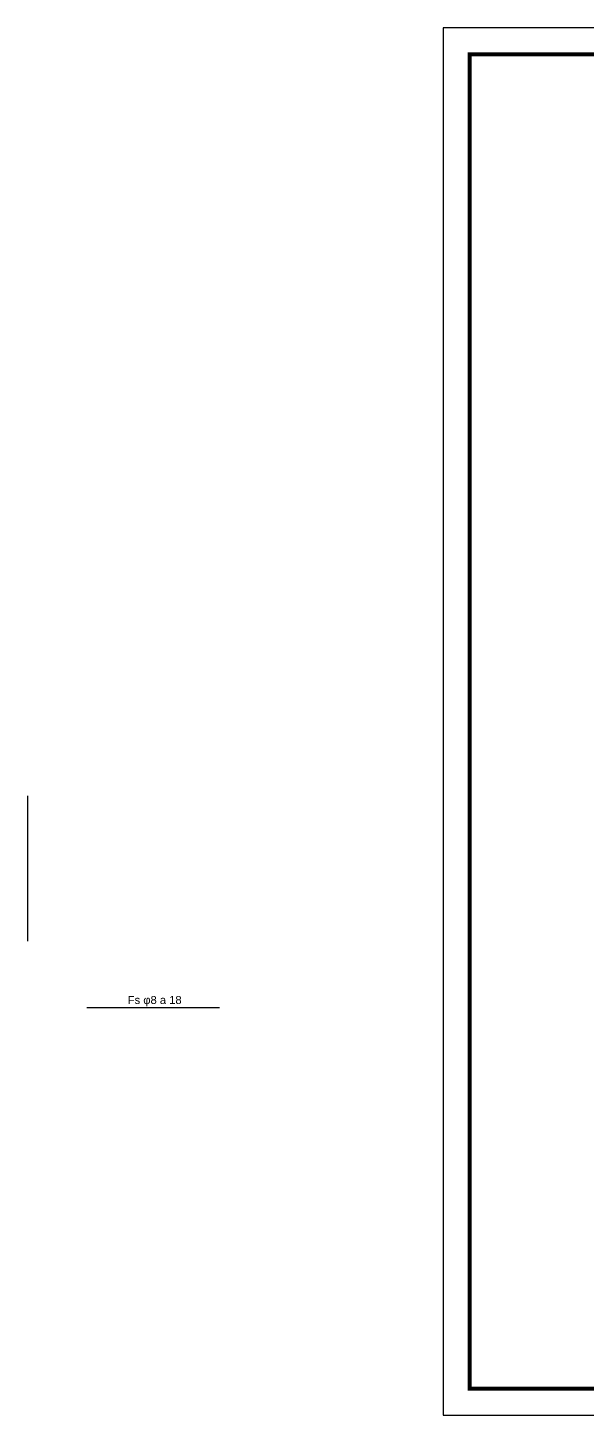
# Model space of a CAD drawing. Header units: millimetres. Extents: x 1217 to 2428, y 234 to 644.
# Drawn here: x 2322.9 to 2343.9, y 272.4 to 324.4 of the extents above; entities that cross this region are included whole.
import ezdxf

# ---------------------------------------------------------------- set-up
doc = ezdxf.new("R2010")
doc.units = ezdxf.units.MM
doc.layers.add('0.1', color=251, linetype='Continuous')
doc.layers.add('ARM SUPERIOR', color=200, linetype='Continuous')
doc.styles.get("Standard").update_dxf_attribs({"font": 'arial.ttf'})

msp = doc.modelspace()

# ---------------------------------------------------------------- linework, layer by layer
at = {"layer": '0.1', "ltscale": 3, "elevation": 0}
msp.add_lwpolyline([(2338.461, 272.441), (2428.461, 272.441), (2428.461, 324.441), (2338.461, 324.441)], close=True, dxfattribs=at)
at = {"layer": '0.1', "ltscale": 3, "const_width": 0.15, "elevation": 0}
msp.add_lwpolyline([(2339.461, 273.441), (2427.461, 273.441), (2427.461, 323.441), (2339.461, 323.441)], close=True, dxfattribs=at)
at = {"layer": 'ARM SUPERIOR', "lineweight": 25}
for p, q in [((2322.888, 290.203), (2322.888, 295.658)), ((2325.101, 287.716), (2330.082, 287.716))]:
    msp.add_line(p, q, dxfattribs=at)

# ---------------------------------------------------------------- texts
at = {"layer": 'ARM SUPERIOR', "lineweight": 20}
msp.add_text('Fs φ8 a 18', height=0.3, dxfattribs=at).set_placement((2326.639, 287.854))

doc.saveas('drawing.dxf')
